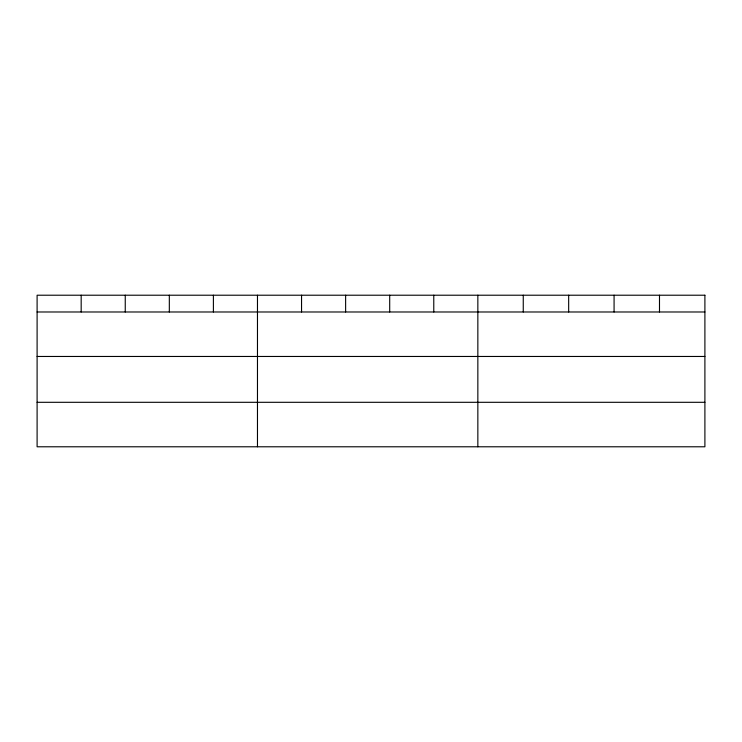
<?xml version="1.0" encoding="UTF-8"?>
<svg xmlns="http://www.w3.org/2000/svg" width="742" height="742" viewBox="0 0 742 742"><rect width="100%" height="100%" fill="white"/><g stroke="black" fill="none" stroke-linecap="round" stroke-linejoin="round"><path stroke-width="1.11" d="M37.1 311.983L704.9 311.983M37.1 356.466L704.9 356.466M37.1 402.303L704.9 402.303M659.49 295.214L659.49 311.983M614.079 295.214L614.079 311.983M568.669 295.214L568.669 311.983M523.258 295.214L523.258 311.983M477.848 295.214L477.848 446.786M433.773 295.214L433.773 311.983M389.698 295.214L389.698 311.983M345.624 295.214L345.624 311.983M301.549 295.214L301.549 311.983M257.474 295.214L257.474 446.786M213.399 295.214L213.399 311.983M169.324 295.214L169.324 311.983M125.25 295.214L125.25 311.983M81.175 295.214L81.175 311.983M704.9 295.214L37.1 295.214L37.1 446.786L704.9 446.786L704.9 295.214"/></g></svg>
